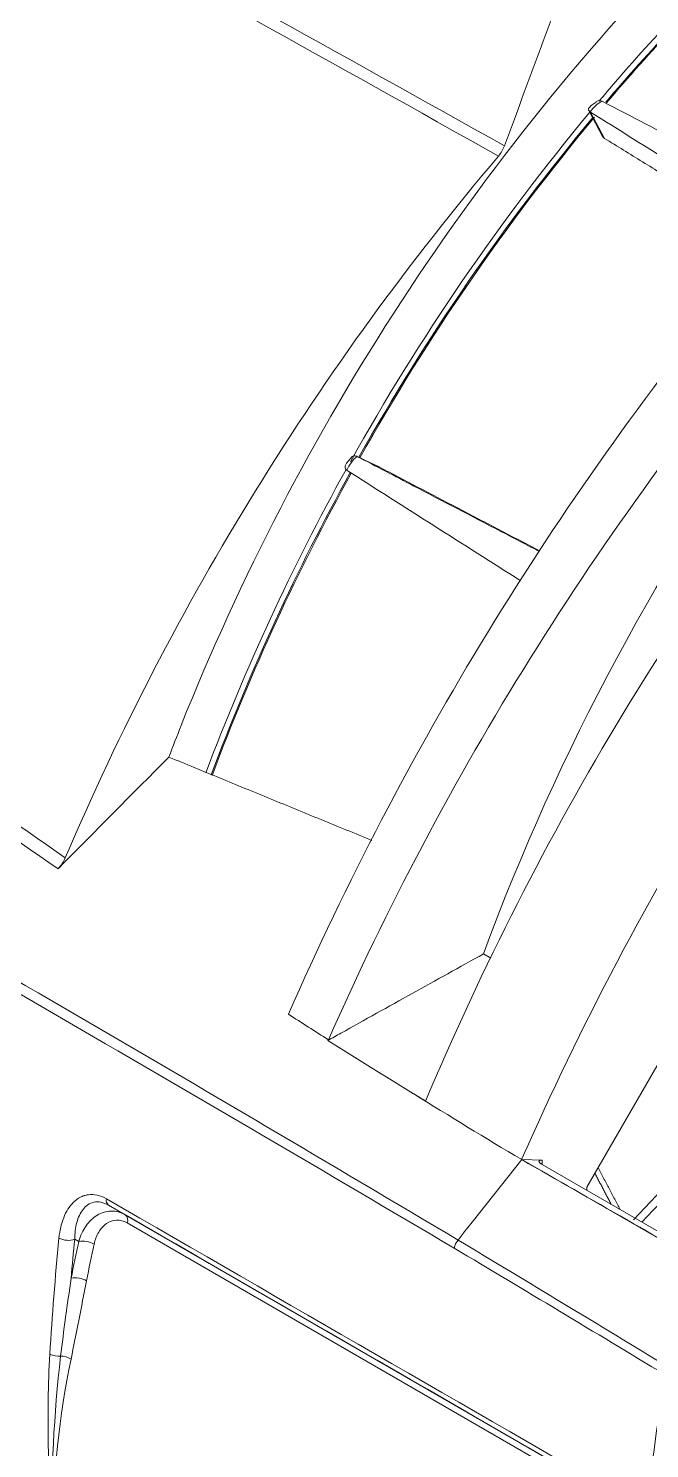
# Model space of a CAD drawing. Extents: x 9.3 to 87, y 1.1 to 68.8.
# Drawn here: x 14.098 to 15.774, y 51.268 to 55.099 of the extents above; entities that cross this region are included whole.
import ezdxf

# ---------------------------------------------------------------- set-up
doc = ezdxf.new("R2010")
doc.units = 0
doc.header["$MEASUREMENT"] = 0
doc.linetypes.add('SLD-Solid', pattern=[0])
doc.layers.add('OBJECT', color=7, linetype='CONTINUOUS')

msp = doc.modelspace()

# ---------------------------------------------------------------- linework, layer by layer
at = {"layer": 'OBJECT', "linetype": 'SLD-Solid', "lineweight": 15}
for p, q in [((15.6097, 54.8776), (15.647, 54.8074)), ((15.6144, 54.8729), (15.6521, 54.8021)), ((15.0446, 53.9158), (14.9846, 53.9445)), ((15.0451, 53.9155), (14.9851, 53.9443)), ((16.3378, 53.2436), (15.6043, 51.9731)), ((15.3258, 52.6027), (15.3458, 52.5912)), ((15.4288, 52.0479), (15.2953, 51.8792)), ((15.4288, 52.0479), (15.4841, 52.0459)), ((15.4288, 52.0479), (15.9775, 51.7312)), ((15.4841, 52.0459), (15.4841, 52.0344)), ((15.4841, 52.0344), (15.9082, 51.7896)), ((15.6043, 51.9731), (15.6043, 51.965)), ((14.3146, 51.9249), (14.3597, 51.8989)), ((14.3597, 51.8989), (15.6457, 51.1564)), ((15.6509, 51.1345), (14.3648, 51.877)), ((15.2953, 51.8792), (15.2723, 51.8501)), ((14.234, 51.8271), (14.2231, 51.8334)), ((15.2711, 51.8486), (15.2571, 51.831)), ((15.2711, 51.8486), (15.2723, 51.8501))]:
    msp.add_line(p, q, dxfattribs=at)
at = {"layer": 'OBJECT', "linetype": 'SLD-Solid', "lineweight": 15, "flags": 128}
for points in [[(15.6295, 54.9001), (15.6163, 54.8905), (15.6112, 54.8842)], [(14.969, 53.9405), (14.9567, 53.926), (14.9548, 53.9222)]]:
    msp.add_lwpolyline(points, dxfattribs=at)
at = {"layer": 'OBJECT', "linetype": 'SLD-Solid', "lineweight": 15}
for centre, radius, start, end in [((-37.8231, -39.9926), 108.6876, 60.690585, 62.287135), ((-40.2055, -43.9887), 113.3065, 60.629473, 62.160894), ((20.524, 50.8212), 6.4741, 135.42984, 158.26754), ((19.8164, 51.3818), 5.4643, 134.0995, 139.891), ((19.7173, 51.4454), 5.3319, 133.7564, 139.6233), ((19.7434, 51.4297), 5.3592, 133.8348, 139.6688), ((15.6387, 54.8889), 0.015, 66.0286, 129.0433), ((-2.7037, 19.3984), 39.9652, 61.91489, 62.66843), ((20.372, 50.92), 6.1867, 140.29308, 150.88875), ((20.2815, 50.973), 6.0678, 140.19157, 150.70422), ((20.3064, 50.9586), 6.0934, 140.19968, 150.69907), ((-0.3912, 29.1425), 30.3023, 57.07899, 58.11635), ((21.0502, 49.9382), 7.4499, 139.72559, 156.89468), ((22.6307, 49.0085), 8.5498, 140.77027, 156.33787), ((22.4182, 49.0543), 8.2105, 139.89608, 156.17435), ((11.4323, 56.0772), 6.0035, 315.71857, 342.73484), ((11.4519, 56.0658), 6.0021, 315.77277, 342.73903), ((22.6027, 49.0751), 8.0654, 140.47561, 157.16083), ((21.2219, 50.4252), 6.2854, 143.77257, 159.72935), ((23.0742, 48.6842), 8.3527, 140.05487, 156.25237), ((27.3974, 71.9388), 23.1984, 230.4934, 235.3205), ((26.8827, 71.4797), 22.5638, 230.85796, 235.73352), ((14.9785, 53.9339), 0.0122, 62.894, 144.9206), ((20.3523, 50.917), 6.171, 150.99916, 159.37233), ((20.2787, 50.9609), 6.0713, 151.04036, 159.52025), ((20.3043, 50.9461), 6.0976, 151.03742, 159.47536), ((14.9621, 53.9157), 0.00983, 137.8447, 237.7545), ((160.135, 281.802), 270.2087, 237.501485, 237.619078), ((-60.1361, 126.8701), 104.9009, 315.106866, 315.338531), ((14.325, 51.9382), 0.0169, 166.1525, 231.9057), ((14.347, 51.8843), 0.0193, 337.7063, 48.9361), ((14.2053, 51.8819), 0.0518, 241.8137, 290.1365), ((18.5451, 50.8849), 4.4128, 167.6717, 168.9895), ((14.2443, 51.7638), 0.0642, 60.8643, 99.2926), ((15.2953, 51.7999), 0.0492, 140.8208, 169.2422), ((18.5478, 50.8861), 4.3731, 167.6717, 168.9895), ((14.2257, 51.668), 0.061, 61.0287, 101.5991), ((14.1793, 51.5677), 0.0502, 242.4199, 276.4233), ((18.4942, 51.0456), 4.3351, 173.7454, 186.2546), ((14.185, 51.4632), 0.0547, 58.5607, 90.0944), ((16.4427, 51.0409), 2.278, 168.1204, 191.8796), ((25.1891, 50.0037), 9.4876, 171.12166, 173.31962)]:
    msp.add_arc(centre, radius, start, end, dxfattribs=at)
msp.add_ellipse((15.5053, 52.0337), major_axis=(0.0299, -0.0098), ratio=0.245505, start_param=2.436747, end_param=4.007543, dxfattribs=at)
for points, knots in [([(15.3823, 54.7818), (15.4252, 54.8975), (15.468, 55.0132), (15.511, 55.1288), (15.5659, 55.2767), (15.6208, 55.4245), (15.6758, 55.5723)], [0.00042223, 0.00042223, 0.00042223, 0.00042223, 0.00998302, 0.00998302, 0.00998302, 0.02220394, 0.02220394, 0.02220394, 0.02220394]), ([(15.6448, 54.9026), (15.6394, 54.8992), (15.6283, 54.8921), (15.6184, 54.8799), (15.6133, 54.8736)], [0, 0, 0, 0, 0.488037, 1, 1, 1, 1]), ([(15.6109, 54.8844), (15.6105, 54.8842), (15.6089, 54.8833), (15.6086, 54.8806), (15.6096, 54.8769), (15.6121, 54.8747), (15.6133, 54.8736)], [0, 0, 0, 0, 0.095593, 0.469545, 0.734111, 1, 1, 1, 1]), ([(15.3823, 54.7818), (15.3805, 54.7767), (15.3782, 54.7719), (15.3728, 54.7626), (15.3697, 54.7582), (15.3663, 54.7542)], [0, 0, 0, 0, 0.5, 0.5, 1, 1, 1, 1]), ([(15.6521, 54.8021), (15.6503, 54.8033), (15.6482, 54.8048), (15.6474, 54.8071), (15.6472, 54.8075)], [0, 0, 0, 0, 0.819463, 1, 1, 1, 1]), ([(14.984, 53.9448), (14.9789, 53.9395), (14.9685, 53.9288), (14.9608, 53.9146), (14.9568, 53.9074)], [0, 0, 0, 0, 0.488035, 1, 1, 1, 1]), ([(15.4759, 53.6883), (15.4415, 53.7062), (15.3272, 53.7657), (15.165, 53.8504), (15.0362, 53.9176), (14.9851, 53.9443)], [0, 0, 0, 0, 0.20661, 0.685512, 1, 1, 1, 1]), ([(12.6394, 53.3611), (12.8209, 53.2543), (13.3467, 52.9448), (14.2222, 52.4447), (14.9122, 52.0356), (15.2571, 51.831)], [0, 0, 0, 0, 0.208558, 0.604275, 1, 1, 1, 1]), ([(15.247, 51.8091), (14.9013, 52.0127), (14.21, 52.4199), (13.3379, 52.9166), (12.8161, 53.2195), (12.6394, 53.3221)], [0, 0, 0, 0, 0.398052, 0.796142, 1, 1, 1, 1]), ([(15.3258, 52.6027), (15.2617, 52.5671), (15.1976, 52.5315), (15.1335, 52.4958), (15.1014, 52.478), (15.0694, 52.4602), (15.0373, 52.4424), (15.0053, 52.4246), (14.9732, 52.4067), (14.9412, 52.3889), (14.9295, 52.3824), (14.9177, 52.3759), (14.906, 52.3694)], [0, 0, 0, 0, 0.00666965, 0.00666965, 0.00666965, 0.01000448, 0.01000448, 0.01000448, 0.0133393, 0.0133393, 0.0133393, 0.01455811, 0.01455811, 0.01455811, 0.01455811]), ([(14.1808, 51.8363), (14.1828, 51.8563), (14.1869, 51.8745), (14.1967, 51.8993), (14.2006, 51.907), (14.2094, 51.921), (14.2144, 51.9273), (14.2256, 51.9382), (14.2318, 51.9428), (14.2418, 51.948), (14.2452, 51.9495), (14.2524, 51.9518), (14.2562, 51.9526), (14.2676, 51.9542), (14.2756, 51.9539), (14.292, 51.9503), (14.3004, 51.947), (14.3086, 51.9422)], [0, 0, 0, 0, 0.25, 0.25, 0.375, 0.375, 0.5, 0.5, 0.625, 0.625, 0.6875, 0.6875, 0.75, 0.75, 0.875, 0.875, 1, 1, 1, 1]), ([(14.3146, 51.9249), (14.3076, 51.9289), (14.3006, 51.9316), (14.2871, 51.9342), (14.2809, 51.9341), (14.269, 51.9316), (14.2636, 51.9292), (14.2539, 51.9227), (14.2495, 51.9185), (14.2419, 51.9089), (14.2386, 51.9034), (14.233, 51.8916), (14.2307, 51.8851), (14.2251, 51.8645), (14.2233, 51.8495), (14.2231, 51.8334)], [0, 0, 0, 0, 0.125, 0.125, 0.25, 0.25, 0.375, 0.375, 0.5, 0.5, 0.625, 0.625, 0.75, 0.75, 1, 1, 1, 1]), ([(14.234, 51.8271), (14.2386, 51.8427), (14.2452, 51.8567), (14.2624, 51.8812), (14.2725, 51.891), (14.29, 51.9015), (14.2961, 51.9042), (14.3085, 51.9079), (14.3149, 51.909), (14.328, 51.9092), (14.3344, 51.9084), (14.3472, 51.905), (14.3536, 51.9024), (14.3597, 51.8989)], [0, 0, 0, 0, 0.25, 0.25, 0.5, 0.5, 0.625, 0.625, 0.75, 0.75, 0.875, 0.875, 1, 1, 1, 1]), ([(14.3648, 51.877), (14.3601, 51.8797), (14.3552, 51.8817), (14.3455, 51.8842), (14.3406, 51.8847), (14.326, 51.8841), (14.3169, 51.8808), (14.3005, 51.8694), (14.2936, 51.8617), (14.2823, 51.8426), (14.2782, 51.8318), (14.2756, 51.8198)], [0, 0, 0, 0, 0.125, 0.125, 0.25, 0.25, 0.5, 0.5, 0.75, 0.75, 1, 1, 1, 1]), ([(15.2571, 51.831), (15.3517, 51.7742), (15.4463, 51.7172), (15.6353, 51.6029), (15.7298, 51.5457), (15.8243, 51.4882)], [0, 0, 0, 0, 0.5, 0.5, 1, 1, 1, 1]), ([(15.8152, 51.468), (15.7206, 51.5251), (15.6259, 51.5821), (15.4364, 51.6958), (15.3417, 51.7525), (15.247, 51.8091)], [0, 0, 0, 0, 0.5, 0.5, 1, 1, 1, 1]), ([(14.156, 50.5769), (14.1536, 50.6149), (14.1522, 50.6526), (14.151, 50.7278), (14.1512, 50.7654), (14.1526, 50.8405), (14.1539, 50.8781), (14.1564, 50.9348), (14.1573, 50.9537), (14.159, 50.9918), (14.1599, 51.0109), (14.1599, 51.0503), (14.159, 51.0707), (14.1573, 51.1114), (14.1564, 51.132), (14.1539, 51.1936), (14.1527, 51.2348), (14.1512, 51.3174), (14.151, 51.3587), (14.1522, 51.4412), (14.1536, 51.4824), (14.156, 51.5232)], [0, 0, 0, 0, 0.125, 0.125, 0.25, 0.25, 0.375, 0.375, 0.4375, 0.4375, 0.5, 0.5, 0.5625, 0.5625, 0.625, 0.625, 0.75, 0.75, 0.875, 0.875, 1, 1, 1, 1])]:
    msp.add_open_spline(points, degree=3, knots=knots, dxfattribs=at)
for points, degree in [([(15.6459, 54.9021), (15.6448, 54.9026)], 1), ([(15.6133, 54.8736), (15.6144, 54.8729)], 1), ([(15.6521, 54.8021), (16.0643, 54.5479)], 1), ([(14.9851, 53.9443), (14.984, 53.9448)], 1), ([(14.9568, 53.9074), (14.9579, 53.9066)], 1), ([(15.4769, 53.6899), (15.0451, 53.9155)], 1), ([(14.4771, 53.1334), (14.4879, 53.1618), (14.4989, 53.1902), (14.5103, 53.2186)], 3), ([(14.4771, 53.1334), (15.0248, 52.9086)], 1), ([(14.1979, 52.8617), (14.1933, 52.8507), (14.1865, 52.8405), (14.1783, 52.8324)], 3), ([(14.9074, 52.3709), (14.8714, 52.3939), (14.8355, 52.4169), (14.7997, 52.4399)], 3), ([(14.906, 52.3694), (14.9065, 52.3699), (14.907, 52.3704), (14.9074, 52.3709)], 3), ([(14.906, 52.3694), (14.9826, 52.3212), (15.0598, 52.2733), (15.1373, 52.2256)], 3), ([(15.1382, 52.2251), (15.1379, 52.2253), (15.1376, 52.2255), (15.1373, 52.2256)], 3), ([(15.1382, 52.2251), (15.1487, 52.2186), (15.1592, 52.2121), (15.1697, 52.2057)], 3), ([(15.4288, 52.0479), (15.3309, 52.1059), (15.2341, 52.1652), (15.1382, 52.2251)], 3), ([(15.4288, 52.0479), (15.6175, 51.9399), (15.8062, 51.8319), (15.9948, 51.724)], 3), ([(15.6349, 52.0262), (15.6946, 51.913)], 1), ([(15.6704, 51.9269), (15.6262, 52.011)], 1), ([(14.3086, 51.9422), (14.7916, 51.6634), (15.2741, 51.3849), (15.7568, 51.1062)], 3), ([(15.7628, 51.0889), (15.2801, 51.3675), (14.7976, 51.646), (14.3146, 51.9249)], 3), ([(14.156, 51.5232), (14.1623, 51.6266), (14.1706, 51.731), (14.1808, 51.8363)], 3), ([(14.2231, 51.8334), (14.2197, 51.798), (14.2165, 51.7628), (14.2135, 51.7277)], 3), ([(14.1849, 51.5178), (14.1937, 51.5867), (14.2034, 51.6566), (14.2135, 51.7277)], 3), ([(14.2552, 51.7213), (14.2412, 51.649), (14.2268, 51.5787), (14.2135, 51.5098)], 3)]:
    msp.add_open_spline(points, degree=degree, dxfattribs=at)

doc.saveas('drawing.dxf')
